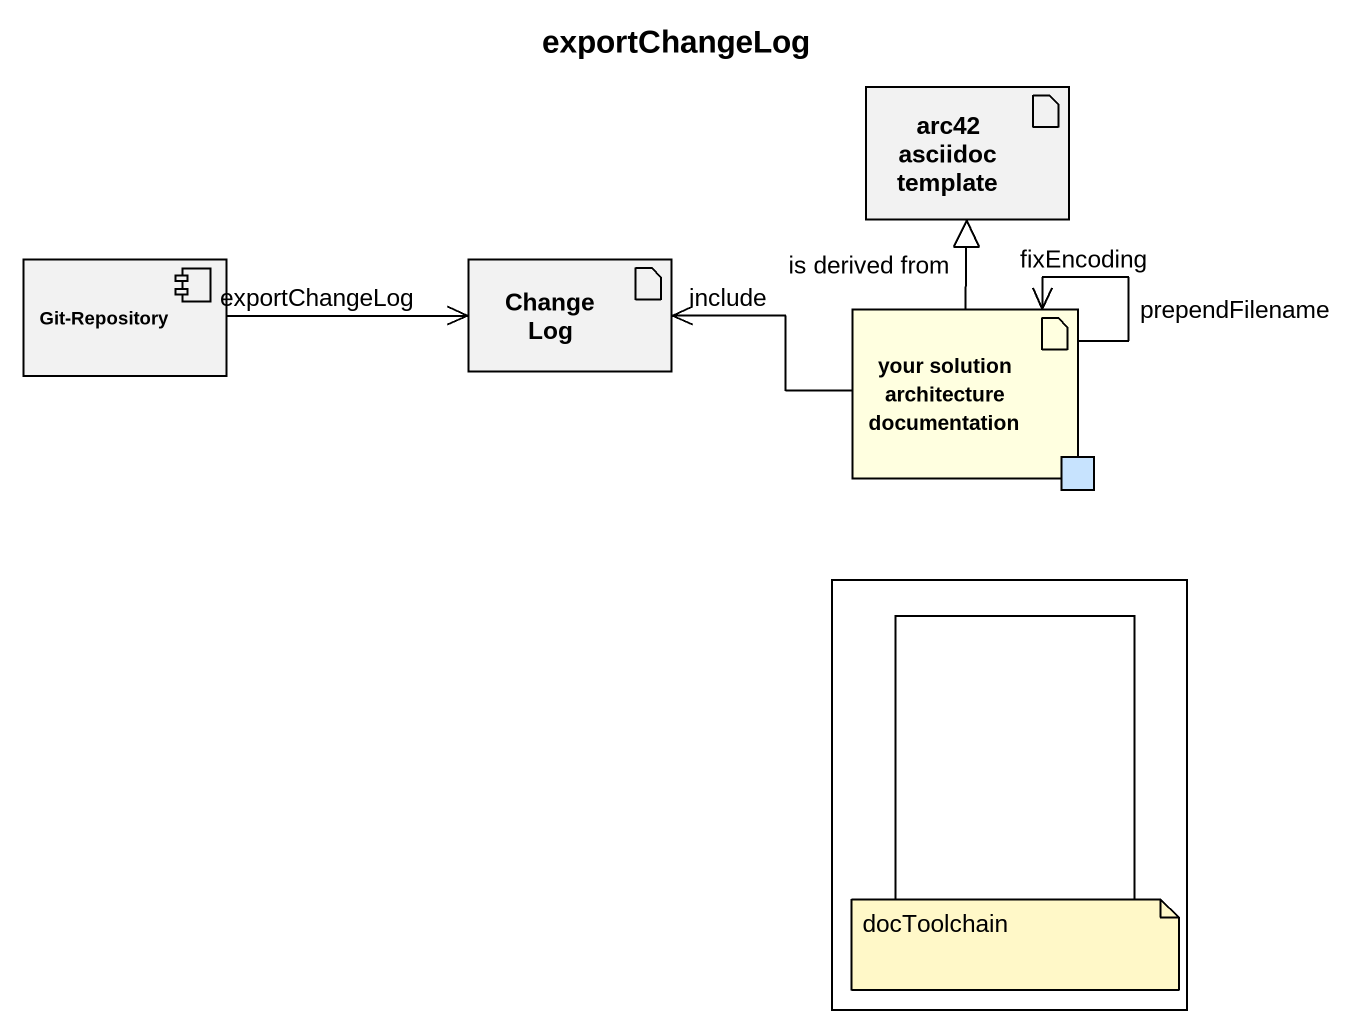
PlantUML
@startuml
title exportChangeLog
artifact "arc42 asciidoc template" as arc42_asciidoc_template
component "Git-Repository" as Git_Repository
artifact "Change Log" as Change_Log
artifact "your solution architecture documentation" as your_solution_architecture #FFFFE0 {
  port " " as port1 #C7E3FE
}
rectangle " " as rectangle1 #FFFFFF {
  rectangle " " as rectangle2
}
Git_Repository -right-> Change_Log : exportChangeLog
your_solution_architecture -up-|> arc42_asciidoc_template : is derived from
your_solution_architecture -left-> Change_Log : include
your_solution_architecture --> your_solution_architecture : fixEncoding
your_solution_architecture --> your_solution_architecture : prependFilename
note as N1
  docToolchain
end note
@enduml
